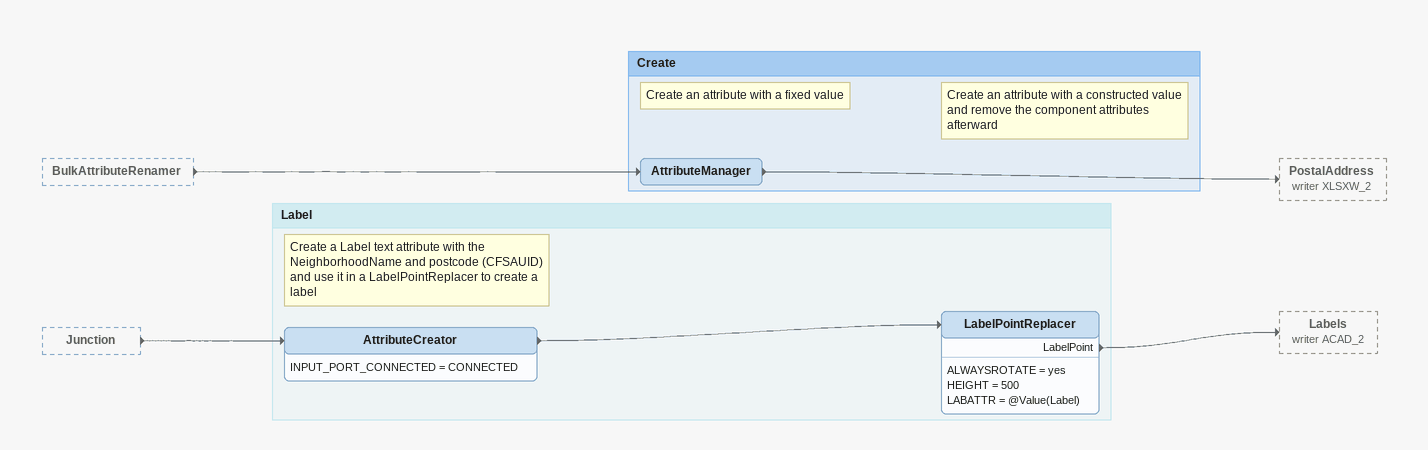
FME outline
BulkAttributeRenamer [outside]
    -> AttributeManager
Junction [outside]
    -> AttributeCreator

Bookmark: Create
Note: Create an attribute with a fixed value
Note: Create an attribute with a constructed value and remove the component attributes afterward
AttributeManager
    -> PostalAddress (writer XLSXW_2)

Bookmark: Label
Note: Create a Label text attribute with the NeighborhoodName and postcode (CFSAUID) and use it in a LabelPointReplacer to create a label
AttributeCreator
    INPUT_PORT_CONNECTED = CONNECTED
    -> LabelPointReplacer
LabelPointReplacer
    ALWAYSROTATE = yes
    HEIGHT = 500
    LABATTR = @Value(Label)
    LabelPoint -> Labels (writer ACAD_2)
